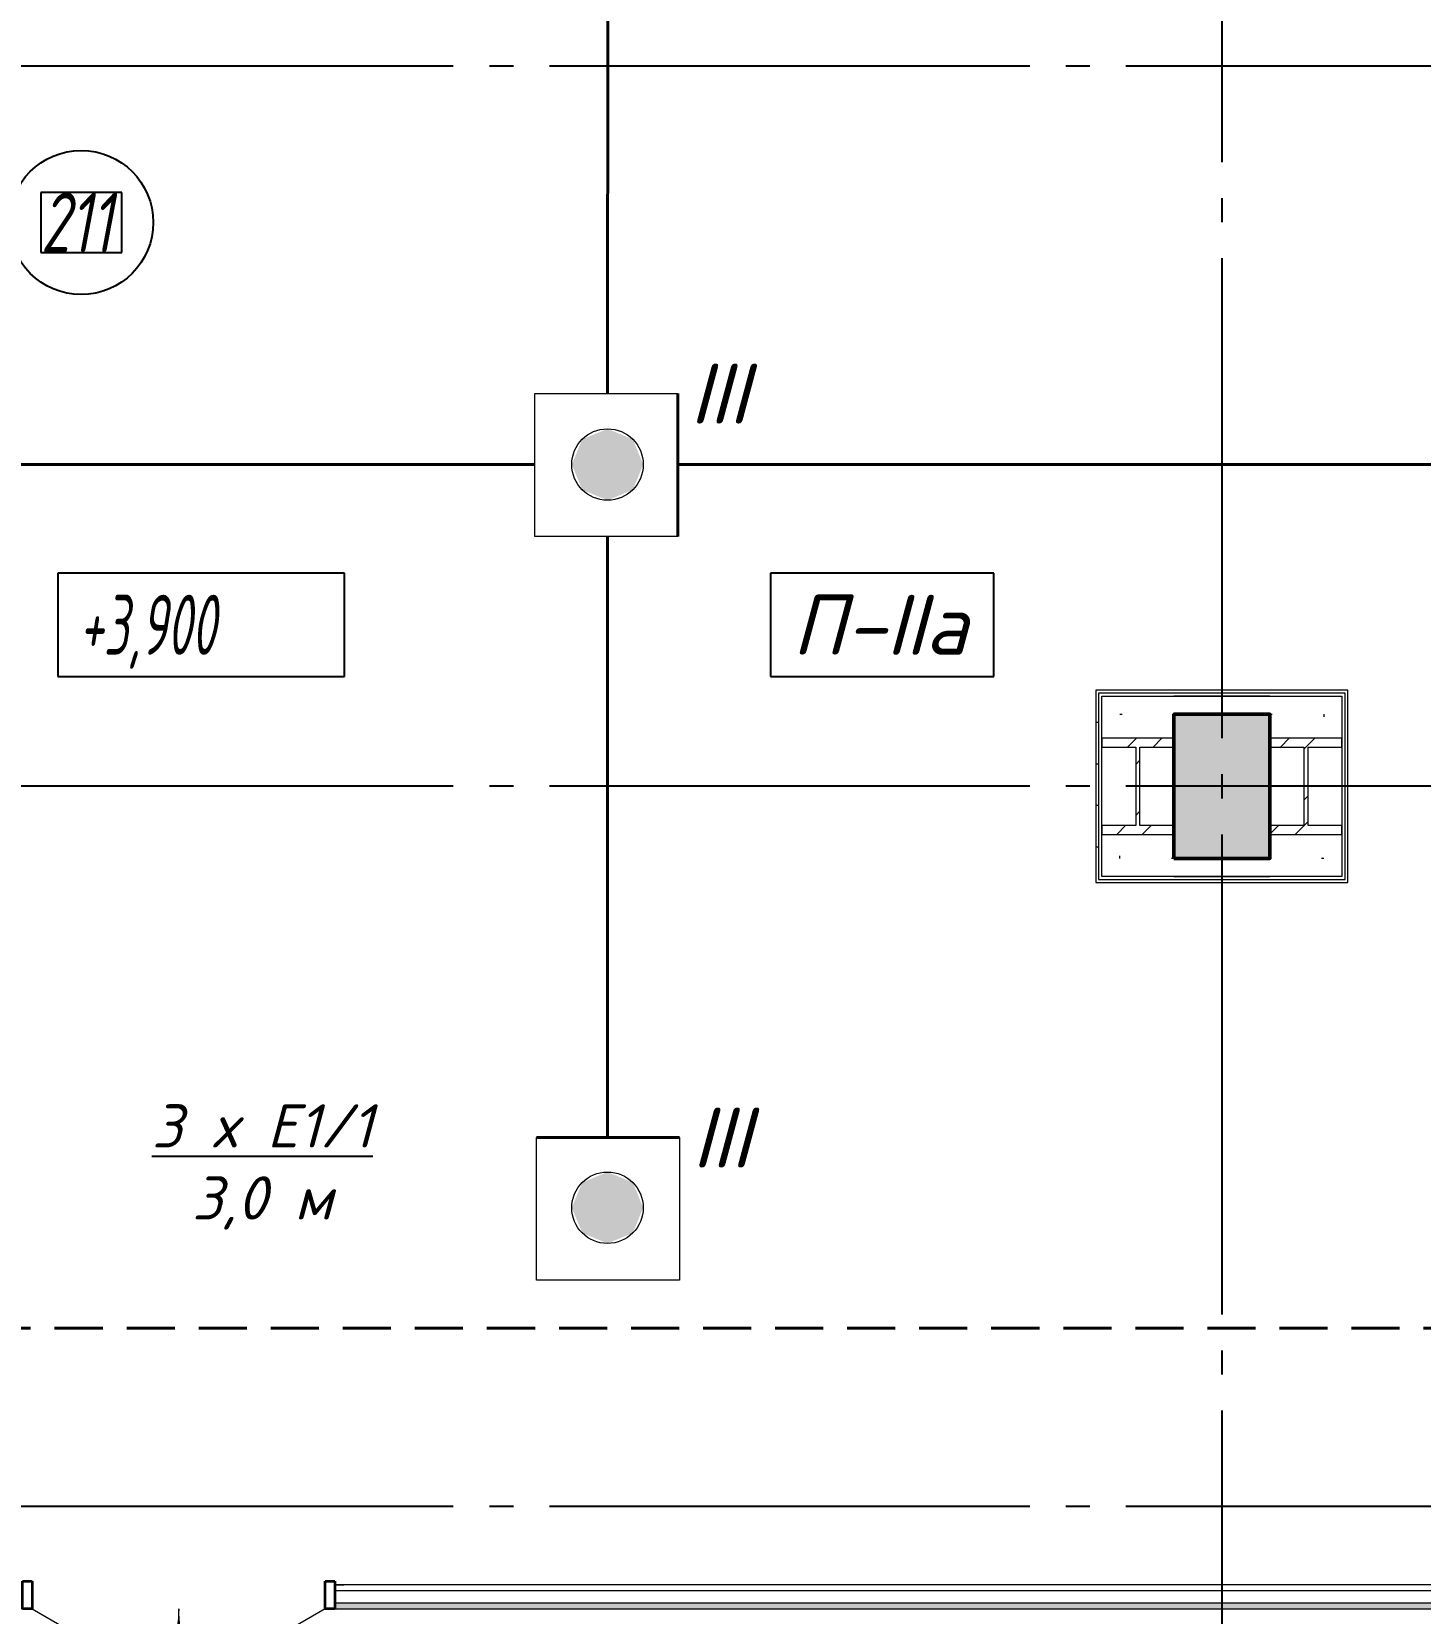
# Model space of a CAD drawing. Header units: millimetres. Extents: x 0 to 1286, y 0 to 420.
# Drawn here: x 408.6 to 466.5, y 155.1 to 221 of the extents above; entities that cross this region are included whole.
import ezdxf

# ---------------------------------------------------------------- set-up
doc = ezdxf.new("R2010")
doc.units = ezdxf.units.MM
for name, pattern in [('JIS_02_2.0', [3, 2, -1]), ('ГОСТ 2.303 5', [24, 20, -1.5, 1, -1.5]), ('СПКБ-0000-000-АР#002$0$Achse', [2300, 0, -800, 1500, 0])]:
    doc.linetypes.add(name, pattern=pattern)
for name, color, linetype in [('Viewport2ForCustomObjects_0', 7, 'Continuous'), ('Номер помещения', 7, 'Continuous'), ('СПКБ-0000-000-АР#002$0$Двери ArchiCAD', 7, 'Continuous'), ('СПКБ-0000-000-АР#002$0$Колонны новые', 7, 'Continuous'), ('СПКБ-0000-000-АР#002$0$Колонны существующие', 7, 'Continuous'), ('СПКБ-0000-000-АР#002$0$Стены', 7, 'Continuous'), ('Строительные оси', 7, 'Continuous'), ('ЭО_АВАРИЙНОЕ ОСВЕЩЕНИЕ', 7, 'Continuous'), ('ЭО_РАБОЧЕЕ ОСВЕЩЕНИЕ', 7, 'Continuous')]:
    doc.layers.add(name, color=color, linetype=linetype)
for name, color, linetype, lineweight, true_color in [('СПКБ-0000-000-АР#002$0$Двери ArchiCAD_Ном._пера__161', 7, 'Continuous', 13, 0xe11606), ('СПКБ-0000-000-АР#002$0$Двери ArchiCAD_Ном._пера__23', 7, 'Continuous', 35, 0xff6600), ('СПКБ-0000-000-АР#002$0$Двери ArchiCAD_Ном._пера__3', 7, 'Continuous', 18, 0xff6600), ('СПКБ-0000-000-АР#002$0$Колонны новые_Ном._пера__108', 7, 'Continuous', 13, 0xfd8379), ('СПКБ-0000-000-АР#002$0$Колонны существующие_Ном._пера__102', 7, 'Continuous', 13, 0xcccccc), ('СПКБ-0000-000-АР#002$0$Стены_Ном._пера__161', 7, 'Continuous', 13, 0xe11606), ('СПКБ-0000-000-АР#002$0$Стены_Ном._пера__68', 7, 'Continuous', 20, 0xfd4435)]:
    doc.layers.add(name, color=color, linetype=linetype, lineweight=lineweight, true_color=true_color)
for name, color, linetype, lineweight in [('СПКБ-0000-000-АР#002$0$Колонны новые_Ном._пера__20', 1, 'Continuous', 20), ('СПКБ-0000-000-АР#002$0$Колонны существующие_Ном._пера__141', 7, 'Continuous', 50), ('СПКБ-0000-000-АР#002$0$Стены_Ном._пера__1', 7, 'Continuous', 13), ('СПКБ-0000-000-АР#002$0$Стены_Ном._пера__20', 1, 'Continuous', 20)]:
    doc.layers.add(name, color=color, linetype=linetype, lineweight=lineweight)
doc.styles.add('1.8', font='isocpeui.ttf', dxfattribs={"height": 1.8})
doc.styles.add('2.5', font='isocpeui.ttf')
doc.styles.add('CustomTextStyle18', font='isocpeui.ttf', dxfattribs={"width": 0.707123, "height": 2.5})
doc.styles.add('CustomTextStyle2', font='isocpeui.ttf', dxfattribs={"height": 2.5})
doc.styles.add('CustomTextStyle45', font='isocpeui.ttf', dxfattribs={"width": 0.594182, "height": 2.5})
pattern_1 = [(0, (0, 0), (0, 75), [0, -75])]
pattern_2 = [(0, (0, 0), (0, 173.205), [0, -100]), (0, (50, 86.6), (0, 173.205), [0, -100])]
pattern_3 = [(45, (0, 0), (-159.099, 159.099), []), (45, (-53.03, 53.03), (-159.099, 159.099), [])]

# ---------------------------------------------------------------- blocks, each defined once
blk = doc.blocks.new('*E728')
at = {"layer": 'Номер помещения', "color": 7, "linetype": 'Continuous', "true_color": 0xffffff}
for p, q in [((74.626, 93.597), (71.252, 93.597)), ((71.252, 93.597), (71.252, 91.097)), ((74.626, 91.097), (74.626, 93.597)), ((71.252, 91.097), (74.626, 91.097)), ((71.252, 91.097), (71.252, 91.097))]:
    blk.add_line(p, q, dxfattribs=at)
at = {"layer": 'Номер помещения', "color": 6, "linetype": 'Continuous'}
for p, q in [((83.896, 77.738), (71.958, 77.738)), ((71.958, 77.738), (71.958, 73.438)), ((83.896, 73.438), (83.896, 77.738)), ((110.94, 77.738), (101.634, 77.738)), ((101.634, 77.738), (101.634, 73.438)), ((110.94, 73.438), (110.94, 77.738)), ((71.958, 73.438), (83.896, 73.438)), ((101.634, 73.438), (110.94, 73.438))]:
    blk.add_line(p, q, dxfattribs=at)
blk.add_circle((72.939, 92.347), 3, dxfattribs=at)
at = {"layer": 'Строительные оси', "color": 3, "linetype": 'ГОСТ 2.303 5', "lineweight": 25}
for p, q in [((120.431, 258.857), (120.431, -45.143)), ((280.431, 98.857), (-283.569, 98.857)), ((280.431, 68.857), (-283.569, 68.857)), ((280.431, 38.857), (-283.569, 38.857))]:
    blk.add_line(p, q, dxfattribs=at)
at = {"layer": 'ЭО_АВАРИЙНОЕ ОСВЕЩЕНИЕ', "color": 1, "linetype": 'JIS_02_2.0', "lineweight": 40}
blk.add_line((136.832, 46.278), (52.786, 46.278), dxfattribs=at)
at = {"layer": 'ЭО_РАБОЧЕЕ ОСВЕЩЕНИЕ', "color": 5, "lineweight": 40}
for p, q in [((94.863, 110.157), (94.853, 85.22)), ((97.777, 85.22), (97.777, 79.27)), ((55.864, 82.262), (91.827, 82.262)), ((97.777, 82.262), (133.875, 82.262)), ((94.852, 79.27), (94.852, 54.228)), ((91.894, 54.228), (97.844, 54.228))]:
    blk.add_line(p, q, dxfattribs=at)
at = {"layer": 'ЭО_РАБОЧЕЕ ОСВЕЩЕНИЕ', "color": 7, "lineweight": 0}
for p, q in [((91.827, 79.27), (91.827, 85.22)), ((91.827, 85.22), (97.777, 85.22)), ((97.777, 79.27), (91.827, 79.27)), ((91.894, 48.278), (91.894, 54.228)), ((97.844, 54.228), (97.844, 48.278)), ((97.844, 48.278), (91.894, 48.278))]:
    blk.add_line(p, q, dxfattribs=at)
for centre in [(94.852, 82.262), (94.852, 51.302)]:
    blk.add_circle(centre, 1.488, dxfattribs=at)
at = {"layer": 'ЭО_РАБОЧЕЕ ОСВЕЩЕНИЕ', "color": 5, "lineweight": 0}
for points in [[(94.852, 83.749), (93.8, 83.314), (95.904, 83.314)], [(93.8, 83.314), (93.364, 82.262), (96.339, 82.262)], [(93.8, 83.314), (95.904, 83.314), (96.339, 82.262)], [(93.364, 82.262), (93.8, 81.21), (95.904, 81.21)], [(93.364, 82.262), (96.339, 82.262), (95.904, 81.21)], [(93.8, 81.21), (95.904, 81.21), (94.852, 80.774)], [(94.852, 52.79), (93.8, 52.354), (95.904, 52.354)], [(93.8, 52.354), (93.364, 51.302), (96.339, 51.302)], [(93.8, 52.354), (95.904, 52.354), (96.339, 51.302)], [(93.364, 51.302), (93.8, 50.251), (95.904, 50.251)], [(93.364, 51.302), (96.339, 51.302), (95.904, 50.251)], [(93.8, 50.251), (95.904, 50.251), (94.852, 49.815)]]:
    blk.add_solid(points, dxfattribs=at)
at = {"layer": 'Номер помещения', "linetype": 'Continuous', "style": 'CustomTextStyle18', "width": 0.707123}
blk.add_text('211', height=2.5, dxfattribs=at).set_placement((71.252, 91.097))
at = {"layer": 'Номер помещения', "color": 0, "linetype": 'Continuous', "style": 'CustomTextStyle45', "width": 0.594182}
blk.add_text('+3,900', height=2.5, dxfattribs=at).set_placement((72.858, 74.338))
at = {"layer": 'Номер помещения', "color": 0, "linetype": 'Continuous', "style": 'CustomTextStyle2'}
blk.add_text('П-IIа', height=2.5, dxfattribs=at).set_placement((102.534, 74.338))
blk = doc.blocks.new('СПКБ-0000-000-АР#002$0$Двупольная Дверь 19_3')
at = {"layer": 'СПКБ-0000-000-АР#002$0$Двери ArchiCAD_Ном._пера__161', "color": 12, "linetype": 'Continuous', "lineweight": 13, "true_color": 0xe11606}
for p, q in [((-650, 0), (-687, 0)), ((-650, 0), (-650, -25)), ((650, 0), (650, -25)), ((650, 0), (687, 0)), ((-650, -25), (-650, -75)), ((650, -25), (650, -75)), ((-650, -100), (-687, -100)), ((-650, -75), (-650, -100)), ((650, -75), (650, -100)), ((650, -100), (687, -100))]:
    blk.add_line(p, q, dxfattribs=at)
at = {"layer": 'СПКБ-0000-000-АР#002$0$Двери ArchiCAD_Ном._пера__23', "color": 30, "linetype": 'Continuous', "lineweight": 35, "true_color": 0xff6600}
for p, q in [((-610, 0), (-650, 0)), ((-650, 0), (-650, -115)), ((-610, -115), (-610, 0)), ((650, 0), (610, 0)), ((610, 0), (610, -115)), ((650, -115), (650, 0)), ((-650, -115), (-610, -115)), ((610, -115), (650, -115))]:
    blk.add_line(p, q, dxfattribs=at)
at = {"layer": 'СПКБ-0000-000-АР#002$0$Двери ArchiCAD_Ном._пера__3', "color": 30, "linetype": 'Continuous', "lineweight": 18, "true_color": 0xff6600}
for p, q in [((-610, 0), (-81.7, 305)), ((610, 0), (81.7, 305))]:
    blk.add_line(p, q, dxfattribs=at)
for centre, start, end in [((-610, 0), 0, 30), ((610, 0), 150, 180)]:
    blk.add_arc(centre, 610, start, end, dxfattribs=at)
blk = doc.blocks.new('СПКБ-0000-000-АР#002$0$Стена_49', base_point=(-350.6, 3459.3))
at = {"layer": 'СПКБ-0000-000-АР#002$0$Стены_Ном._пера__161', "linetype": 'Continuous', "lineweight": 13, "true_color": 0xe11606}
h = blk.add_hatch(dxfattribs=at)
h.set_pattern_fill('ГИПС', color=12, style=0, pattern_type=2)
h.set_pattern_definition(pattern_1)
h.paths.add_polyline_path([(15803.5, 3559.3), (8349.6, 3559.3), (8349.6, 3534.3), (15828.5, 3534.3)])
h = blk.add_hatch(dxfattribs=at)
h.set_pattern_fill('ГИПС', color=12, style=0, pattern_type=2)
h.set_pattern_definition(pattern_1)
h.paths.add_polyline_path([(8349.6, 3459.3), (15903.5, 3459.3), (15878.5, 3484.3), (8349.6, 3484.3)])
at = {"layer": 'СПКБ-0000-000-АР#002$0$Стены_Ном._пера__161', "color": 12, "linetype": 'Continuous', "lineweight": 13, "true_color": 0xe11606}
for p, q in [((8349.6, 3559.3), (8386.6, 3559.3)), ((8349.6, 3534.3), (8349.6, 3559.3)), ((15828.5, 3534.3), (8349.6, 3534.3)), ((8349.6, 3484.3), (8349.6, 3534.3)), ((8349.6, 3484.3), (15878.5, 3484.3)), ((8349.6, 3459.3), (8349.6, 3484.3)), ((8349.6, 3459.3), (8386.6, 3459.3))]:
    blk.add_line(p, q, dxfattribs=at)
at = {"layer": 'СПКБ-0000-000-АР#002$0$Стены_Ном._пера__161', "color": 12, "linetype": 'Continuous', "lineweight": 13, "true_color": 0xe11606, "flags": 128}
for points in [[(15803.5, 3559.3), (8349.6, 3559.3)], [(8349.6, 3459.3), (15903.5, 3459.3)]]:
    blk.add_lwpolyline(points, dxfattribs=at)
at = {"layer": 'СПКБ-0000-000-АР#002$0$Двери ArchiCAD', "color": 21, "linetype": 'Continuous', "lineweight": 18, "true_color": 0xff9955, "xscale": -1, "zscale": 1000, "rotation": 180}
blk.add_blockref('СПКБ-0000-000-АР#002$0$Двупольная Дверь 19_3', (7699.6, 3459.3), dxfattribs=at)
blk = doc.blocks.new('СПКБ-0000-000-АР#002$0$Стена_147', base_point=(12468.2, 6585.7))
at = {"layer": 'СПКБ-0000-000-АР#002$0$Стены_Ном._пера__20', "linetype": 'Continuous', "lineweight": 20}
h = blk.add_hatch(dxfattribs=at)
h.set_pattern_fill('ШТУКАТУРКА', color=1, style=0, pattern_type=2)
h.set_pattern_definition(pattern_2)
h.paths.add_polyline_path([(11517.8, 6485.7), (11843.1, 6485.7), (11843.1, 6497.7), (11529.8, 6497.7)])
h = blk.add_hatch(dxfattribs=at)
h.set_pattern_fill('ШТУКАТУРКА', color=1, style=0, pattern_type=2)
h.set_pattern_definition(pattern_2)
h.paths.add_polyline_path([(11843.1, 6510.7), (11542.8, 6510.7), (11529.8, 6497.7), (11843.1, 6497.7)])
h = blk.add_hatch(dxfattribs=at)
h.set_pattern_fill('ШТУКАТУРКА', color=1, style=0, pattern_type=2)
h.set_pattern_definition(pattern_2)
h.paths.add_polyline_path([(11843.1, 6497.7), (12243.1, 6497.7), (12243.1, 6510.7), (11843.1, 6510.7)])
h = blk.add_hatch(dxfattribs=at)
h.set_pattern_fill('ШТУКАТУРКА', color=1, style=0, pattern_type=2)
h.set_pattern_definition(pattern_2)
h.paths.add_polyline_path([(11843.1, 6485.7), (12243.1, 6485.7), (12243.1, 6497.7), (11843.1, 6497.7)])
h = blk.add_hatch(dxfattribs=at)
h.set_pattern_fill('ШТУКАТУРКА', color=1, style=0, pattern_type=2)
h.set_pattern_definition(pattern_2)
h.paths.add_polyline_path([(12543.2, 6510.7), (12243.1, 6510.7), (12243.1, 6497.7), (12556.2, 6497.7)])
h = blk.add_hatch(dxfattribs=at)
h.set_pattern_fill('ШТУКАТУРКА', color=1, style=0, pattern_type=2)
h.set_pattern_definition(pattern_2)
h.paths.add_polyline_path([(12243.1, 6485.7), (12568.2, 6485.7), (12556.2, 6497.7), (12243.1, 6497.7)])
at = {"layer": 'СПКБ-0000-000-АР#002$0$Стены_Ном._пера__1', "color": 7, "linetype": 'СПКБ-0000-000-АР#002$0$Achse', "lineweight": 13, "flags": 128}
for points in [[(11843.1, 6585.7), (11617.8, 6585.7)], [(12468.2, 6585.7), (12243.1, 6585.7)]]:
    blk.add_lwpolyline(points, dxfattribs=at)
at = {"layer": 'СПКБ-0000-000-АР#002$0$Стены_Ном._пера__20', "color": 1, "linetype": 'Continuous', "lineweight": 20, "flags": 128}
blk.add_lwpolyline([(11517.8, 6485.7), (12568.2, 6485.7)], dxfattribs=at)
at = {"layer": 'СПКБ-0000-000-АР#002$0$Стены_Ном._пера__68', "color": 20, "linetype": 'Continuous', "lineweight": 20, "true_color": 0xfd4435}
for p, q in [((11529.8, 6497.7), (11843.1, 6497.7)), ((11843.1, 6510.7), (11542.8, 6510.7)), ((11843.1, 6510.7), (12243.1, 6510.7)), ((12243.1, 6510.7), (11843.1, 6510.7)), ((11843.1, 6497.7), (12243.1, 6497.7)), ((12543.2, 6510.7), (12243.1, 6510.7)), ((12243.1, 6497.7), (12556.2, 6497.7))]:
    blk.add_line(p, q, dxfattribs=at)
blk = doc.blocks.new('СПКБ-0000-000-АР#002$0$Стена_148', base_point=(12468.2, 6585.7))
at = {"layer": 'СПКБ-0000-000-АР#002$0$Стены_Ном._пера__20', "linetype": 'Continuous', "lineweight": 20}
h = blk.add_hatch(dxfattribs=at)
h.set_pattern_fill('ШТУКАТУРКА', color=1, style=0, pattern_type=2)
h.set_pattern_definition(pattern_2)
h.paths.add_polyline_path([(12543.2, 7260.7), (12543.2, 6510.7), (12556.2, 6497.7), (12556.2, 7273.7)])
h = blk.add_hatch(dxfattribs=at)
h.set_pattern_fill('ШТУКАТУРКА', color=1, style=0, pattern_type=2)
h.set_pattern_definition(pattern_2)
h.paths.add_polyline_path([(12568.2, 6485.7), (12568.2, 7285.7), (12556.2, 7273.7), (12556.2, 6497.7)])
at = {"layer": 'СПКБ-0000-000-АР#002$0$Стены_Ном._пера__1', "color": 7, "linetype": 'СПКБ-0000-000-АР#002$0$Achse', "lineweight": 13, "flags": 128}
blk.add_lwpolyline([(12468.2, 7185.7), (12468.2, 6585.7)], dxfattribs=at)
at = {"layer": 'СПКБ-0000-000-АР#002$0$Стены_Ном._пера__20', "color": 1, "linetype": 'Continuous', "lineweight": 20, "flags": 128}
blk.add_lwpolyline([(12568.2, 6485.7), (12568.2, 7285.7)], dxfattribs=at)
at = {"layer": 'СПКБ-0000-000-АР#002$0$Стены_Ном._пера__68', "color": 20, "linetype": 'Continuous', "lineweight": 20, "true_color": 0xfd4435}
for p, q in [((12543.2, 7260.7), (12543.2, 6510.7)), ((12556.2, 6497.7), (12556.2, 7273.7))]:
    blk.add_line(p, q, dxfattribs=at)
blk = doc.blocks.new('СПКБ-0000-000-АР#002$0$Стена_149', base_point=(11617.8, 6585.7))
at = {"layer": 'СПКБ-0000-000-АР#002$0$Стены_Ном._пера__20', "linetype": 'Continuous', "lineweight": 20}
h = blk.add_hatch(dxfattribs=at)
h.set_pattern_fill('ШТУКАТУРКА', color=1, style=0, pattern_type=2)
h.set_pattern_definition(pattern_2)
h.paths.add_polyline_path([(11517.8, 7285.7), (11517.8, 6485.7), (11529.8, 6497.7), (11529.8, 7273.7)])
h = blk.add_hatch(dxfattribs=at)
h.set_pattern_fill('ШТУКАТУРКА', color=1, style=0, pattern_type=2)
h.set_pattern_definition(pattern_2)
h.paths.add_polyline_path([(11542.8, 6510.7), (11542.8, 7260.7), (11529.8, 7273.7), (11529.8, 6497.7)])
at = {"layer": 'СПКБ-0000-000-АР#002$0$Стены_Ном._пера__1', "color": 7, "linetype": 'СПКБ-0000-000-АР#002$0$Achse', "lineweight": 13, "flags": 128}
blk.add_lwpolyline([(11617.8, 6585.7), (11617.8, 7185.7)], dxfattribs=at)
at = {"layer": 'СПКБ-0000-000-АР#002$0$Стены_Ном._пера__20', "color": 1, "linetype": 'Continuous', "lineweight": 20, "flags": 128}
blk.add_lwpolyline([(11517.8, 7285.7), (11517.8, 6485.7)], dxfattribs=at)
at = {"layer": 'СПКБ-0000-000-АР#002$0$Стены_Ном._пера__68', "color": 20, "linetype": 'Continuous', "lineweight": 20, "true_color": 0xfd4435}
for p, q in [((11529.8, 7273.7), (11529.8, 6497.7)), ((11542.8, 6510.7), (11542.8, 7260.7))]:
    blk.add_line(p, q, dxfattribs=at)
blk = doc.blocks.new('СПКБ-0000-000-АР#002$0$Стена_150', base_point=(12468.2, 7185.7))
at = {"layer": 'СПКБ-0000-000-АР#002$0$Стены_Ном._пера__20', "linetype": 'Continuous', "lineweight": 20}
h = blk.add_hatch(dxfattribs=at)
h.set_pattern_fill('ШТУКАТУРКА', color=1, style=0, pattern_type=2)
h.set_pattern_definition(pattern_2)
h.paths.add_polyline_path([(11843.1, 7285.7), (11517.8, 7285.7), (11529.8, 7273.7), (11843.1, 7273.7)])
h = blk.add_hatch(dxfattribs=at)
h.set_pattern_fill('ШТУКАТУРКА', color=1, style=0, pattern_type=2)
h.set_pattern_definition(pattern_2)
h.paths.add_polyline_path([(11542.8, 7260.7), (11843.1, 7260.7), (11843.1, 7273.7), (11529.8, 7273.7)])
h = blk.add_hatch(dxfattribs=at)
h.set_pattern_fill('ШТУКАТУРКА', color=1, style=0, pattern_type=2)
h.set_pattern_definition(pattern_2)
h.paths.add_polyline_path([(12243.1, 7285.7), (11843.1, 7285.7), (11843.1, 7273.7), (12243.1, 7273.7)])
h = blk.add_hatch(dxfattribs=at)
h.set_pattern_fill('ШТУКАТУРКА', color=1, style=0, pattern_type=2)
h.set_pattern_definition(pattern_2)
h.paths.add_polyline_path([(12243.1, 7273.7), (11843.1, 7273.7), (11843.1, 7260.7), (12243.1, 7260.7)])
h = blk.add_hatch(dxfattribs=at)
h.set_pattern_fill('ШТУКАТУРКА', color=1, style=0, pattern_type=2)
h.set_pattern_definition(pattern_2)
h.paths.add_polyline_path([(12568.2, 7285.7), (12243.1, 7285.7), (12243.1, 7273.7), (12556.2, 7273.7)])
h = blk.add_hatch(dxfattribs=at)
h.set_pattern_fill('ШТУКАТУРКА', color=1, style=0, pattern_type=2)
h.set_pattern_definition(pattern_2)
h.paths.add_polyline_path([(12243.1, 7260.7), (12543.2, 7260.7), (12556.2, 7273.7), (12243.1, 7273.7)])
at = {"layer": 'СПКБ-0000-000-АР#002$0$Стены_Ном._пера__1', "color": 7, "linetype": 'СПКБ-0000-000-АР#002$0$Achse', "lineweight": 13, "flags": 128}
for points in [[(11617.8, 7185.7), (11843.1, 7185.7)], [(12243.1, 7185.7), (12468.2, 7185.7)]]:
    blk.add_lwpolyline(points, dxfattribs=at)
at = {"layer": 'СПКБ-0000-000-АР#002$0$Стены_Ном._пера__20', "color": 1, "linetype": 'Continuous', "lineweight": 20, "flags": 128}
blk.add_lwpolyline([(12568.2, 7285.7), (11517.8, 7285.7)], dxfattribs=at)
at = {"layer": 'СПКБ-0000-000-АР#002$0$Стены_Ном._пера__68', "color": 20, "linetype": 'Continuous', "lineweight": 20, "true_color": 0xfd4435}
for p, q in [((11843.1, 7273.7), (11529.8, 7273.7)), ((11542.8, 7260.7), (11843.1, 7260.7)), ((12243.1, 7273.7), (11843.1, 7273.7)), ((12243.1, 7260.7), (11843.1, 7260.7)), ((11843.1, 7260.7), (12243.1, 7260.7)), ((12556.2, 7273.7), (12243.1, 7273.7)), ((12243.1, 7260.7), (12543.2, 7260.7))]:
    blk.add_line(p, q, dxfattribs=at)
blk = doc.blocks.new('СПКБ-0000-000-АР#002$0$Колонна_61', base_point=(12393.1, 6885.7))
at = {"layer": 'СПКБ-0000-000-АР#002$0$Колонны новые_Ном._пера__108', "linetype": 'Continuous', "lineweight": 13, "true_color": 0xfd8379}
h = blk.add_hatch(dxfattribs=at)
h.set_pattern_fill('СТАЛЬ', color=11, style=0, pattern_type=2)
h.set_pattern_definition(pattern_3)
h.paths.add_polyline_path([(12243.1, 6685.7), (12543.1, 6685.7), (12543.1, 6722.4), (12401.9, 6722.4), (12401.9, 7049.1), (12543.1, 7049.1), (12543.1, 7085.7), (12243.1, 7085.7), (12243.1, 7049.1), (12384.4, 7049.1), (12384.4, 6722.4), (12243.1, 6722.4)])
at = {"layer": 'СПКБ-0000-000-АР#002$0$Колонны новые_Ном._пера__20', "color": 1, "linetype": 'Continuous', "lineweight": 20}
for p, q in [((12543.1, 7085.7), (12243.1, 7085.7)), ((12243.1, 7085.7), (12243.1, 7049.1)), ((12543.1, 7049.1), (12543.1, 7085.7)), ((12243.1, 7049.1), (12384.4, 7049.1)), ((12384.4, 7049.1), (12384.4, 6722.4)), ((12401.9, 6722.4), (12401.9, 7049.1)), ((12401.9, 7049.1), (12543.1, 7049.1)), ((12384.4, 6722.4), (12243.1, 6722.4)), ((12243.1, 6722.4), (12243.1, 6685.7)), ((12543.1, 6722.4), (12401.9, 6722.4)), ((12543.1, 6685.7), (12543.1, 6722.4)), ((12243.1, 6685.7), (12543.1, 6685.7))]:
    blk.add_line(p, q, dxfattribs=at)
blk = doc.blocks.new('СПКБ-0000-000-АР#002$0$Колонна_62', base_point=(11693.1, 6885.7))
at = {"layer": 'СПКБ-0000-000-АР#002$0$Колонны новые_Ном._пера__108', "linetype": 'Continuous', "lineweight": 13, "true_color": 0xfd8379}
h = blk.add_hatch(dxfattribs=at)
h.set_pattern_fill('СТАЛЬ', color=11, style=0, pattern_type=2)
h.set_pattern_definition(pattern_3)
h.paths.add_polyline_path([(11843.1, 6685.7), (11843.1, 6722.4), (11701.9, 6722.4), (11701.9, 7049.1), (11843.1, 7049.1), (11843.1, 7085.7), (11543.1, 7085.7), (11543.1, 7049.1), (11684.4, 7049.1), (11684.4, 6722.4), (11543.1, 6722.4), (11543.1, 6685.7)])
at = {"layer": 'СПКБ-0000-000-АР#002$0$Колонны новые_Ном._пера__20', "color": 1, "linetype": 'Continuous', "lineweight": 20}
for p, q in [((11843.1, 7085.7), (11543.1, 7085.7)), ((11543.1, 7085.7), (11543.1, 7049.1)), ((11843.1, 7049.1), (11843.1, 7085.7)), ((11543.1, 7049.1), (11684.4, 7049.1)), ((11684.4, 7049.1), (11684.4, 6722.4)), ((11701.9, 6722.4), (11701.9, 7049.1)), ((11701.9, 7049.1), (11843.1, 7049.1)), ((11684.4, 6722.4), (11543.1, 6722.4)), ((11543.1, 6722.4), (11543.1, 6685.7)), ((11843.1, 6722.4), (11701.9, 6722.4)), ((11843.1, 6685.7), (11843.1, 6722.4)), ((11543.1, 6685.7), (11843.1, 6685.7))]:
    blk.add_line(p, q, dxfattribs=at)
blk = doc.blocks.new('СПКБ-0000-000-АР#002$0$Колонна_111', base_point=(12043.1, 6885.7))
at = {"layer": 'СПКБ-0000-000-АР#002$0$Колонны существующие_Ном._пера__102', "linetype": 'Continuous', "lineweight": 13, "true_color": 0xcccccc}
blk.add_hatch(color=254, dxfattribs=at).paths.add_polyline_path([(11843.1, 6585.7), (12243.1, 6585.7), (12243.1, 7185.7), (11843.1, 7185.7)])
at = {"layer": 'СПКБ-0000-000-АР#002$0$Колонны существующие_Ном._пера__141', "color": 7, "linetype": 'Continuous', "lineweight": 50, "flags": 128}
blk.add_lwpolyline([(11843.1, 6585.7), (12243.1, 6585.7), (12243.1, 7185.7), (11843.1, 7185.7)], close=True, dxfattribs=at)
blk = doc.blocks.new('*E727')
at = {"layer": 'СПКБ-0000-000-АР#002$0$Колонны новые', "color": 1, "lineweight": 20, "xscale": 0.01, "yscale": 0.01, "zscale": 0.01}
for name, p in [('СПКБ-0000-000-АР#002$0$Колонна_62', (393.25, 117.515)), ('СПКБ-0000-000-АР#002$0$Колонна_61', (400.25, 117.515))]:
    blk.add_blockref(name, p, dxfattribs=at)
at = {"layer": 'СПКБ-0000-000-АР#002$0$Колонны существующие', "color": 7, "lineweight": 50, "xscale": 0.01, "yscale": 0.01, "zscale": 0.01}
blk.add_blockref('СПКБ-0000-000-АР#002$0$Колонна_111', (396.75, 117.515), dxfattribs=at)
at = {"layer": 'СПКБ-0000-000-АР#002$0$Стены', "color": 12, "lineweight": 50, "true_color": 0xdf0000, "xscale": 0.01, "yscale": 0.01, "zscale": 0.01}
for name, p in [('СПКБ-0000-000-АР#002$0$Стена_149', (392.497, 114.515)), ('СПКБ-0000-000-АР#002$0$Стена_150', (401, 120.515)), ('СПКБ-0000-000-АР#002$0$Стена_148', (401, 114.515)), ('СПКБ-0000-000-АР#002$0$Стена_147', (401, 114.515))]:
    blk.add_blockref(name, p, dxfattribs=at)
at = {"layer": 'СПКБ-0000-000-АР#002$0$Стены', "color": 12, "lineweight": 13, "true_color": 0xe11606, "xscale": 0.01, "yscale": 0.01, "zscale": 0.01}
blk.add_blockref('СПКБ-0000-000-АР#002$0$Стена_49', (272.812, 83.25), dxfattribs=at)

msp = doc.modelspace()

# ---------------------------------------------------------------- block references
msp.add_blockref('*E727', (61.438, 72.071))
at = {"layer": 'Viewport2ForCustomObjects_0'}
msp.add_blockref('*E728', (337.756, 120.729), dxfattribs=at)

# ---------------------------------------------------------------- texts
at = {"layer": 'ЭО_АВАРИЙНОЕ ОСВЕЩЕНИЕ', "insert": (418.232, 173.73), "char_height": 1.8, "attachment_point": 5, "style": '1.8'}
msp.add_mtext('{\\L3 x Е1/1\\P}3,0 м', dxfattribs=at)
at = {"layer": 'ЭО_РАБОЧЕЕ ОСВЕЩЕНИЕ', "char_height": 2.5, "attachment_point": 5, "style": '2.5'}
for insert in [(437.25, 205.948), (437.342, 174.956)]:
    msp.add_mtext('III', dxfattribs=dict(at, insert=insert))

doc.saveas('drawing.dxf')
